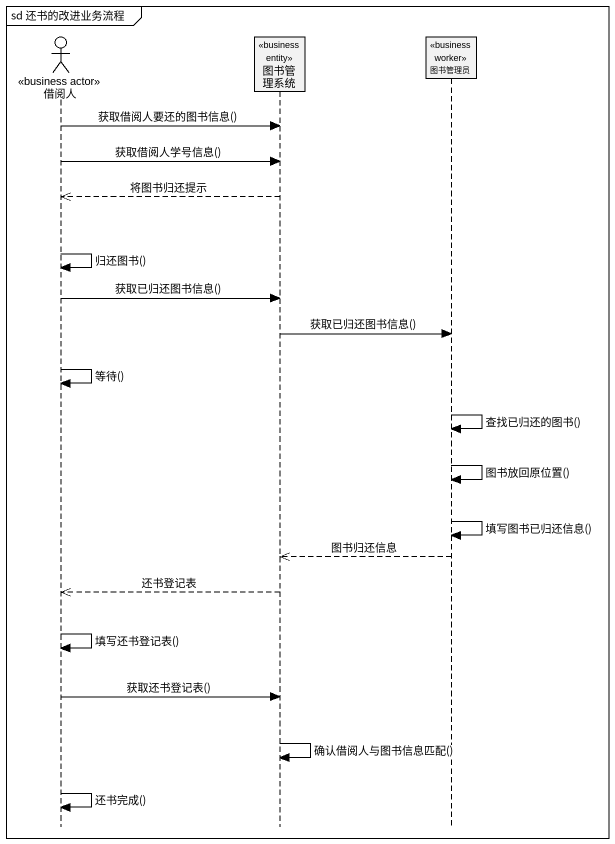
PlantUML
@startuml
mainframe sd 还书的改进业务流程
hide footbox
actor 借阅人 <<business actor>>
participant 图书管理系统 <<business entity>>
participant 图书管理员 <<business worker>>

借阅人 -> 图书管理系统 : 获取借阅人要还的图书信息()
借阅人 -> 图书管理系统 : 获取借阅人学号信息()
图书管理系统 -->> 借阅人 : 将图书归还提示
借阅人 -> 借阅人 : 归还图书()
借阅人 -> 图书管理系统 : 获取已归还图书信息()
图书管理系统 -> 图书管理员 : 获取已归还图书信息()
借阅人 -> 借阅人 : 等待()
图书管理员 -> 图书管理员 : 查找已归还的图书()
图书管理员 -> 图书管理员 : 图书放回原位置()
图书管理员 -> 图书管理员 : 填写图书已归还信息()
图书管理员 -->> 图书管理系统 : 图书归还信息
图书管理系统 -->> 借阅人 : 还书登记表
借阅人 -> 借阅人 : 填写还书登记表()
借阅人 -> 图书管理系统 : 获取还书登记表()
图书管理系统 -> 图书管理系统 : 确认借阅人与图书信息匹配()
借阅人 -> 借阅人 : 还书完成()
@enduml
